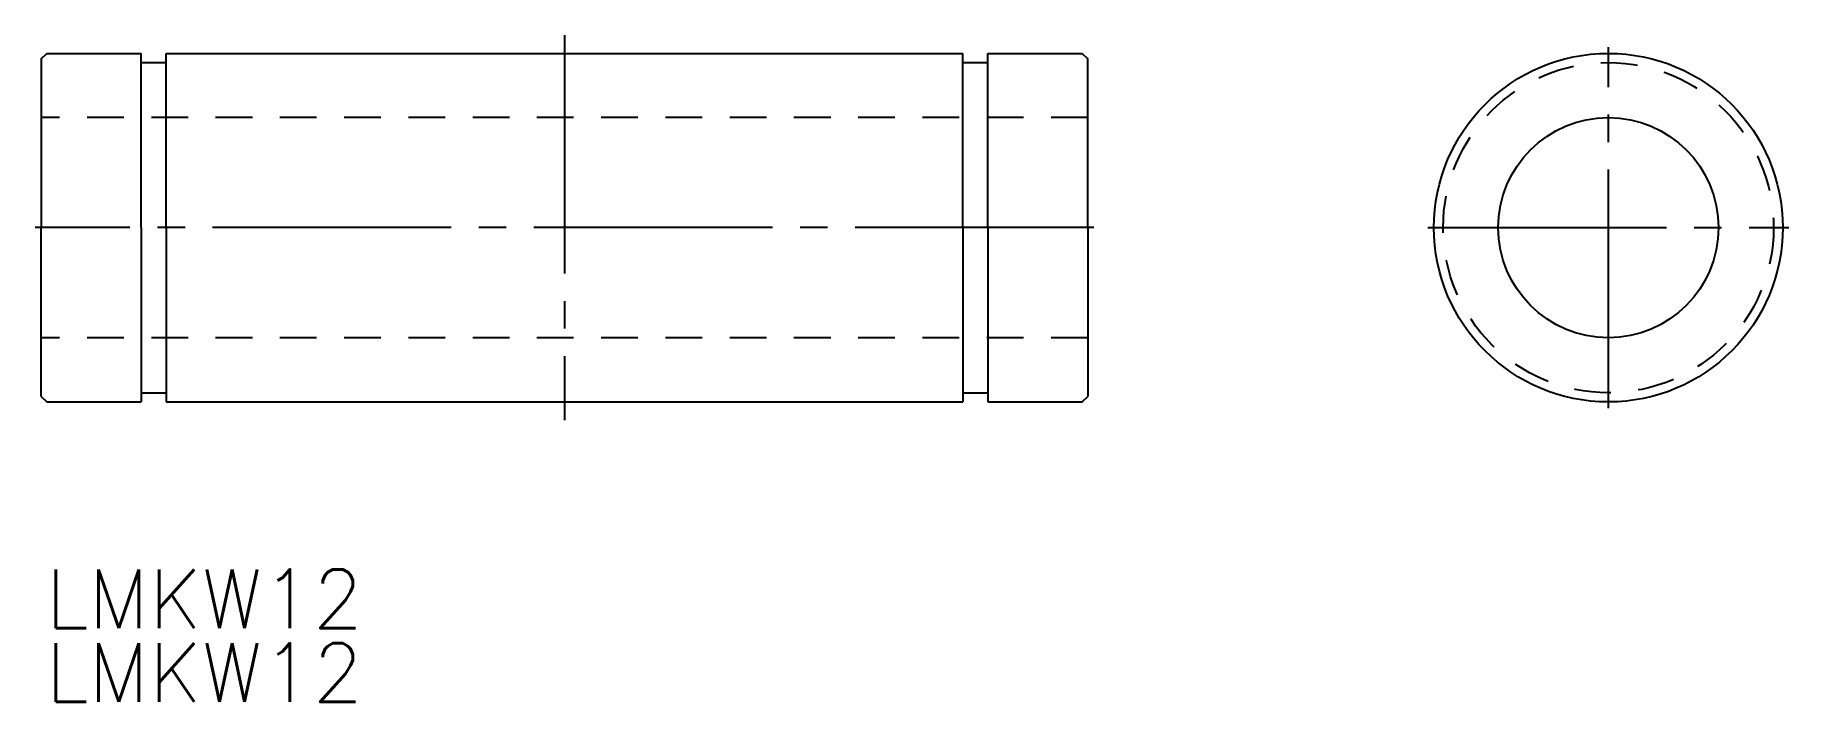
# Model space of a CAD drawing. Extents: x 113.2 to 208.7, y 114 to 150.3.
import ezdxf

# ---------------------------------------------------------------- set-up
doc = ezdxf.new("R2010")
doc.units = 0
doc.linetypes.add('CENTER', pattern=[17.5, 13, -1.5, 1.5, -1.5])
doc.linetypes.add('DASHED', pattern=[3.5, 2, -1.5])
doc.layers.get('0').update_dxf_attribs({"linetype": 'CONTINUOUS'})
doc.layers.add('CENTER', color=1, linetype='CENTER')
doc.styles.get("Standard").update_dxf_attribs({"font": 'txt.shx', "bigfont": '@extfont2.shx'})

msp = doc.modelspace()

# ---------------------------------------------------------------- linework, layer by layer
at = {"color": 7, "linetype": 'CONTINUOUS'}
for p, q in [((113.532, 149.026), (113.832, 149.326)), ((113.532, 149.026), (113.532, 139.826)), ((113.832, 149.326), (118.982, 149.326)), ((118.982, 139.826), (118.982, 149.326)), ((120.332, 139.826), (120.332, 149.326)), ((120.332, 149.326), (163.732, 149.326)), ((163.732, 139.826), (163.732, 149.326)), ((165.082, 139.826), (165.082, 149.326)), ((165.082, 149.326), (170.232, 149.326)), ((170.232, 149.326), (170.532, 149.026)), ((170.532, 139.826), (170.532, 149.026)), ((118.982, 148.826), (120.332, 148.826)), ((163.732, 148.826), (165.082, 148.826)), ((113.532, 130.626), (113.532, 139.826)), ((118.982, 139.826), (118.982, 130.326)), ((120.332, 139.826), (120.332, 130.326)), ((163.732, 139.826), (163.732, 130.326)), ((165.082, 139.826), (165.082, 130.326)), ((170.532, 139.826), (170.532, 130.626)), ((113.532, 130.626), (113.832, 130.326)), ((113.832, 130.326), (118.982, 130.326)), ((118.982, 130.826), (120.332, 130.826)), ((120.332, 130.326), (163.732, 130.326)), ((163.732, 130.826), (165.082, 130.826)), ((165.082, 130.326), (170.232, 130.326)), ((170.232, 130.326), (170.532, 130.626))]:
    msp.add_line(p, q, dxfattribs=at)
at = {"color": 1, "linetype": 'CENTER'}
for p, q in [((198.887, 129.993), (198.887, 149.659)), ((189.053, 139.826), (208.72, 139.826))]:
    msp.add_line(p, q, dxfattribs=at)
at = {"color": 3, "linetype": 'DASHED'}
for p, q in [((170.532, 145.826), (113.532, 145.826)), ((170.532, 133.826), (113.532, 133.826))]:
    msp.add_line(p, q, dxfattribs=at)
at = {"color": 7, "linetype": 'CONTINUOUS'}
for radius in [9.5, 6]:
    msp.add_circle((198.887, 139.826), radius, dxfattribs=at)
at = {"color": 3, "linetype": 'DASHED'}
msp.add_circle((198.887, 139.826), 9, dxfattribs=at)
at = {"layer": 'CENTER', "color": 1, "linetype": 'CENTER'}
for p, q in [((142.032, 150.326), (142.032, 129.326)), ((170.865, 139.826), (113.199, 139.826))]:
    msp.add_line(p, q, dxfattribs=at)

# ---------------------------------------------------------------- texts
at = {"color": 7, "linetype": 'CONTINUOUS'}
for p in [(113.778, 117.995), (113.778, 113.97)]:
    msp.add_text('LMKW12', height=3.2, dxfattribs=at).set_placement(p)

doc.saveas('drawing.dxf')
